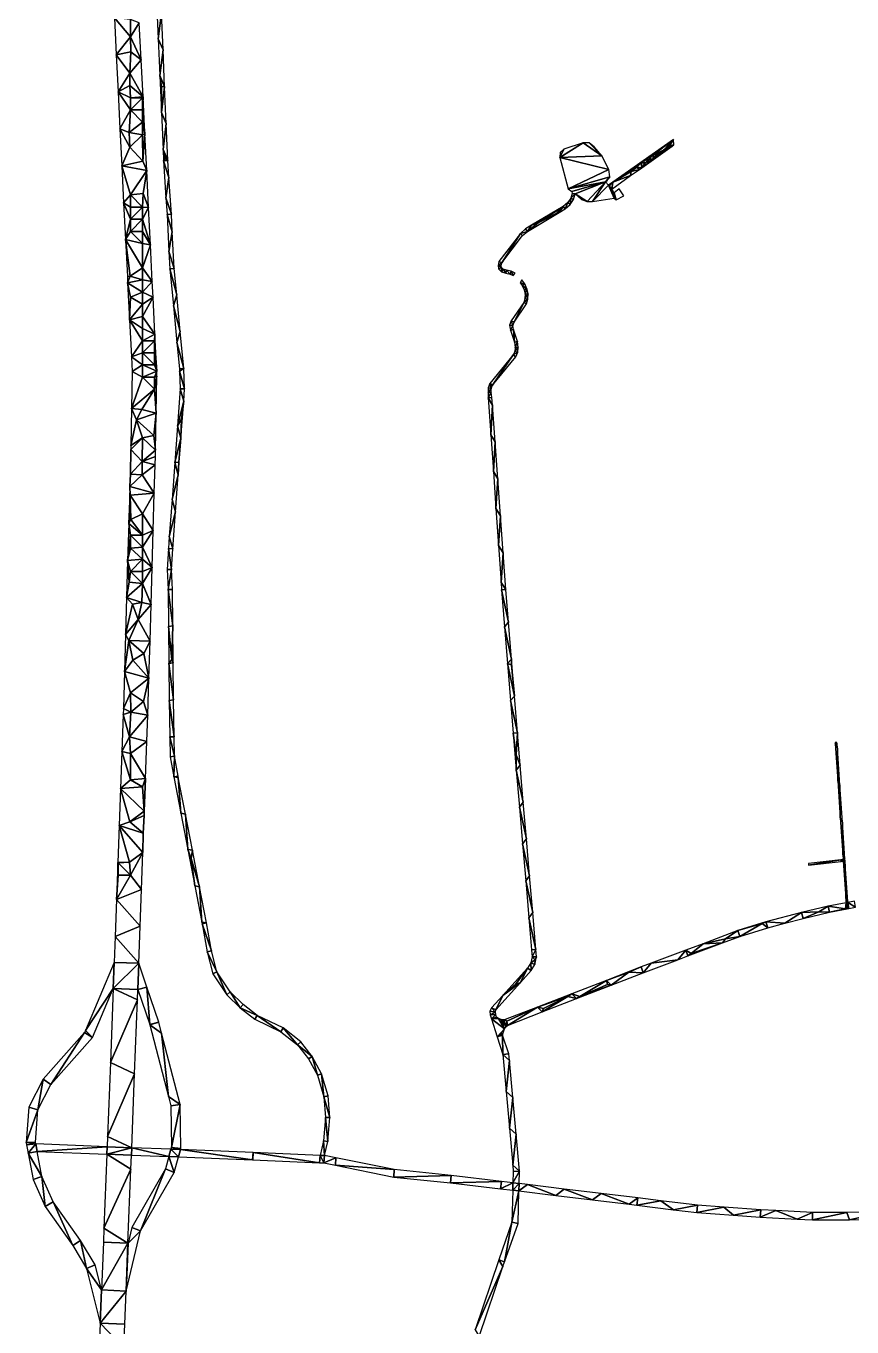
# Model space of a CAD drawing. Extents: x -30359 to 26190, y -30889 to 30041.
# Drawn here: x -10594 to -3902, y -13754 to -3211 of the extents above; entities that cross this region are included whole.
import ezdxf

# ---------------------------------------------------------------- set-up
doc = ezdxf.new("R2010")
doc.units = 0

msp = doc.modelspace()

# ---------------------------------------------------------------- linework, layer by layer
at = {"layer": 'mg_to_dxf', "color": 251}
for points in [[(-9535.98, -3014.17), (-9522.75, -3314.16), (-9496.94, -3104.17)], [(-9877.88, -3145.16), (-9862.88, -3445.16), (-9748.25, -3300.16)], [(-9748.25, -3300.16), (-9746.25, -3159.16), (-9877.88, -3145.16)], [(-9746.25, -3159.16), (-9748.25, -3300.16), (-9675.63, -3185.16)], [(-9483.63, -3403.16), (-9496.94, -3104.17), (-9522.75, -3314.16)], [(-9748.25, -3300.16), (-9660.63, -3485.16), (-9675.63, -3185.16)], [(-9862.88, -3445.16), (-9744.75, -3420.16), (-9748.25, -3300.16)], [(-9744.75, -3420.16), (-9660.63, -3485.16), (-9748.25, -3300.16)], [(-9522.75, -3314.16), (-9509.5, -3613.16), (-9483.63, -3403.16)], [(-9862.88, -3445.16), (-9752.88, -3594.16), (-9744.75, -3420.16)], [(-9847.88, -3744.16), (-9752.88, -3594.16), (-9862.88, -3445.16)], [(-9752.88, -3594.16), (-9660.63, -3485.16), (-9744.75, -3420.16)], [(-9470.38, -3703.16), (-9483.63, -3403.16), (-9509.5, -3613.16)], [(-9645.63, -3784.16), (-9660.63, -3485.16), (-9752.88, -3594.16)], [(-9847.88, -3744.16), (-9752.13, -3693.16), (-9752.88, -3594.16)], [(-9752.13, -3693.16), (-9645.63, -3784.16), (-9752.88, -3594.16)], [(-9509.5, -3613.16), (-9496.25, -3913.16), (-9495.88, -3701.16)], [(-9509.5, -3613.16), (-9495.88, -3701.16), (-9470.38, -3703.16)], [(-9748.25, -3792.16), (-9752.13, -3693.16), (-9847.88, -3744.16)], [(-9847.88, -3744.16), (-9748.25, -3891.16), (-9748.25, -3792.16)], [(-9748.25, -3891.16), (-9847.88, -3744.16), (-9832.88, -4044.16)], [(-9748.25, -3792.16), (-9645.63, -3784.16), (-9752.13, -3693.16)], [(-9649.75, -3792.16), (-9645.63, -3784.16), (-9748.25, -3792.16)], [(-9649.75, -3792.16), (-9748.25, -3792.16), (-9748.25, -3891.16)], [(-9649.75, -3891.16), (-9649.75, -3792.16), (-9748.25, -3891.16)], [(-9649.75, -3891.16), (-9645.63, -3784.16), (-9649.75, -3792.16)], [(-9645.63, -3784.16), (-9649.75, -3891.16), (-9630.63, -4084.16)], [(-9495.88, -3701.16), (-9496.25, -3913.16), (-9470.38, -3703.16)], [(-9457.12, -4002.15), (-9470.38, -3703.16), (-9496.25, -3913.16)], [(-9758.13, -4073.16), (-9748.25, -3891.16), (-9832.88, -4044.16)], [(-9748.25, -3891.16), (-9758.13, -4073.16), (-9649.75, -3989.16)], [(-9649.75, -3891.16), (-9748.25, -3891.16), (-9649.75, -3989.16)], [(-9630.63, -4084.16), (-9649.75, -3891.16), (-9649.75, -3989.16)], [(-9649.75, -3989.16), (-9758.13, -4073.16), (-9649, -4092.16)], [(-9649, -4092.16), (-9630.63, -4084.16), (-9649.75, -3989.16)], [(-9496.25, -3913.16), (-9482.88, -4212.16), (-9457.12, -4002.15)], [(-9482.88, -4212.16), (-9443.88, -4302.16), (-9457.12, -4002.15)], [(-9758.13, -4073.16), (-9832.88, -4044.16), (-9753.38, -4194.16)], [(-9832.88, -4044.16), (-9817.88, -4343.16), (-9753.38, -4194.16)], [(-9753.38, -4194.16), (-9649, -4092.16), (-9758.13, -4073.16)], [(-9649, -4092.16), (-9753.38, -4194.16), (-9647.63, -4305.16)], [(-9647.63, -4305.16), (-9630.63, -4084.16), (-9649, -4092.16)], [(-9615.5, -4383.16), (-9630.63, -4084.16), (-9647.63, -4305.16)], [(-9753.38, -4194.16), (-9817.88, -4343.16), (-9647.63, -4305.16)], [(-9443.88, -4302.16), (-9482.88, -4212.16), (-9466.5, -4286.16)], [(-9466.5, -4286.16), (-9482.88, -4212.16), (-9478.88, -4304.16)], [(-6078.76, -4157.17), (-6078.76, -4157.17), (-6269.88, -4277.16), (-5929.24, -4264.16)], [(-6237.13, -4209.16), (-6237.13, -4209.16), (-6269.88, -4277.16), (-6078.76, -4157.17)], [(-6237.13, -4209.16), (-6237.13, -4209.16), (-6265.38, -4237.16), (-6269.88, -4277.16)], [(-6078.76, -4157.17), (-6078.76, -4157.17), (-5929.24, -4264.16), (-6031.51, -4159.17)], [(-6031.51, -4159.17), (-6031.51, -4159.17), (-5929.24, -4264.16), (-5991.51, -4189.16)], [(-5511.94, -4289.16), (-5603.62, -4359.22), (-5358.74, -4185.15)], [(-5592.75, -4304.21), (-5511.89, -4256.15), (-5347.19, -4132.15)], [(-5358.74, -4185.15), (-5429.92, -4217.13), (-5511.94, -4289.16)], [(-5429.92, -4217.13), (-5484.81, -4249.12), (-5511.94, -4289.16)], [(-5429.92, -4217.13), (-5347.19, -4132.15), (-5511.89, -4256.15)], [(-5511.89, -4256.15), (-5484.81, -4249.12), (-5429.92, -4217.13)], [(-5379.77, -4182.15), (-5347.19, -4132.15), (-5429.92, -4217.13)], [(-5379.77, -4182.15), (-5429.92, -4217.13), (-5358.74, -4185.15)], [(-5347.19, -4132.15), (-5379.77, -4182.15), (-5344.11, -4175.15)], [(-5379.77, -4182.15), (-5358.74, -4185.15), (-5344.11, -4175.15)], [(-9615.5, -4383.16), (-9647.63, -4305.16), (-9817.88, -4343.16)], [(-9443.88, -4302.16), (-9466.5, -4286.16), (-9478.88, -4304.16)], [(-9478.88, -4304.16), (-9435.25, -4438.16), (-9443.88, -4302.16)], [(-9478.88, -4304.16), (-9459.75, -4603.16), (-9435.25, -4438.16)], [(-6269.88, -4277.16), (-6269.88, -4277.16), (-5870.98, -4373.17), (-5929.24, -4264.16)], [(-6201.84, -4531.17), (-6201.84, -4531.17), (-5870.98, -4373.17), (-6269.88, -4277.16)], [(-5838.14, -4476.16), (-5610.28, -4321.21), (-5592.75, -4304.21)], [(-5689.57, -4389.24), (-5610.28, -4321.21), (-5838.14, -4476.16)], [(-5689.57, -4389.24), (-5644.56, -4354.22), (-5610.28, -4321.21)], [(-5610.28, -4321.21), (-5644.56, -4354.22), (-5603.62, -4359.22)], [(-5592.75, -4304.21), (-5610.28, -4321.21), (-5577.59, -4321.23)], [(-5603.62, -4359.22), (-5577.59, -4321.23), (-5610.28, -4321.21)], [(-5577.59, -4321.23), (-5603.62, -4359.22), (-5511.94, -4289.16)], [(-5592.75, -4304.21), (-5544.67, -4289.2), (-5511.89, -4256.15)], [(-5592.75, -4304.21), (-5577.59, -4321.23), (-5544.67, -4289.2)], [(-5544.67, -4289.2), (-5577.59, -4321.23), (-5511.94, -4289.16)], [(-5544.67, -4289.2), (-5511.94, -4289.16), (-5511.89, -4256.15)], [(-5484.81, -4249.12), (-5511.89, -4256.15), (-5511.94, -4289.16)], [(-9817.88, -4343.16), (-9802.75, -4643.16), (-9748.25, -4580.16)], [(-9615.5, -4383.16), (-9817.88, -4343.16), (-9748.25, -4580.16)], [(-9615.5, -4383.16), (-9748.25, -4580.16), (-9643.75, -4567.16)], [(-9615.5, -4383.16), (-9643.75, -4567.16), (-9600.5, -4683.16)], [(-6201.84, -4531.17), (-6201.84, -4531.17), (-5863.68, -4433.17), (-5870.98, -4373.17)], [(-5848.14, -4532.15), (-5695.09, -4423.25), (-5838.14, -4476.16)], [(-5838.14, -4476.16), (-5695.09, -4423.25), (-5689.57, -4389.24)], [(-5695.09, -4423.25), (-5624.13, -4373.23), (-5689.57, -4389.24)], [(-5624.13, -4373.23), (-5644.56, -4354.22), (-5689.57, -4389.24)], [(-5624.13, -4373.23), (-5603.62, -4359.22), (-5644.56, -4354.22)], [(-9416.25, -4737.16), (-9435.25, -4438.16), (-9459.75, -4603.16)], [(-5899.73, -4475.16), (-5899.73, -4475.16), (-5863.68, -4433.17), (-6201.84, -4531.17)], [(-5899.73, -4475.16), (-6201.84, -4531.17), (-6171.35, -4551.16)], [(-5899.73, -4475.16), (-6171.35, -4551.16), (-6169.11, -4568.16), (-6143.74, -4570.16)], [(-6143.74, -4570.16), (-6143.74, -4570.16), (-6046.39, -4634.16), (-5899.73, -4475.16)], [(-5899.73, -4475.16), (-5899.73, -4475.16), (-6046.39, -4634.16), (-6003.25, -4632.16)], [(-6003.25, -4632.16), (-6003.25, -4632.16), (-5874.62, -4502.16), (-5899.73, -4475.16)], [(-5828.38, -4605.16), (-5828.38, -4605.16), (-5874.62, -4502.16), (-6003.25, -4632.16)], [(-5899.73, -4475.16), (-5899.73, -4475.16), (-5884.84, -4464.16), (-5863.68, -4433.17)], [(-5838.14, -4476.16), (-5874.62, -4502.16), (-5867.5, -4509.16)], [(-5867.5, -4509.16), (-5874.62, -4502.16), (-5848.14, -4532.15)], [(-5848.14, -4532.15), (-5848.14, -4532.15), (-5874.62, -4502.16), (-5828.38, -4605.16)], [(-5838.14, -4476.16), (-5867.5, -4509.16), (-5848.14, -4532.15)], [(-5827.77, -4563.15), (-5848.14, -4532.15), (-5828.38, -4605.16), (-5811.38, -4620.16)], [(-5827.77, -4563.15), (-5811.38, -4620.16), (-5751.06, -4586.15), (-5787.13, -4531.15)], [(-9748.25, -4580.16), (-9802.75, -4643.16), (-9748.25, -4678.16)], [(-9643.75, -4567.16), (-9748.25, -4580.16), (-9649.75, -4678.16)], [(-9748.25, -4580.16), (-9748.25, -4678.16), (-9649.75, -4678.16)], [(-9643.75, -4567.16), (-9649.75, -4678.16), (-9600.5, -4683.16)], [(-9416.25, -4737.16), (-9459.75, -4603.16), (-9451.13, -4739.16)], [(-6203.62, -4641.17), (-6184.88, -4658.17), (-6179.62, -4607.16)], [(-6184.88, -4658.17), (-6156.5, -4618.16), (-6179.62, -4607.16)], [(-6143.74, -4570.16), (-6169.11, -4568.16), (-6179.62, -4607.16)], [(-6179.62, -4607.16), (-6156.5, -4618.16), (-6143.74, -4570.16)], [(-6143.74, -4570.16), (-6143.74, -4570.16), (-6092.89, -4618.16), (-6046.39, -4634.16)], [(-9802.75, -4643.16), (-9748.25, -4777.16), (-9748.25, -4678.16)], [(-9802.75, -4643.16), (-9787.75, -4942.16), (-9748.25, -4777.16)], [(-9748.25, -4678.16), (-9748.25, -4777.16), (-9649.75, -4678.16)], [(-9649.75, -4678.16), (-9748.25, -4777.16), (-9649.75, -4777.16)], [(-9600.5, -4683.16), (-9649.75, -4678.16), (-9649.75, -4777.16)], [(-9649.75, -4777.16), (-9585.5, -4983.16), (-9600.5, -4683.16)], [(-9416.25, -4737.16), (-9451.13, -4739.16), (-9408.88, -4878.16)], [(-9451.13, -4739.16), (-9435.38, -5038.16), (-9408.88, -4878.16)], [(-6443.32, -4807.2), (-6531.77, -4876.16), (-6274.47, -4722.15)], [(-6498.2, -4826.21), (-6443.32, -4807.2), (-6240.5, -4673.17)], [(-6240.5, -4673.17), (-6443.32, -4807.2), (-6297.6, -4730.15)], [(-6297.6, -4730.15), (-6443.32, -4807.2), (-6274.47, -4722.15)], [(-6297.6, -4730.15), (-6274.47, -4722.15), (-6240.5, -4673.17)], [(-6225.9, -4693.17), (-6240.5, -4673.17), (-6274.47, -4722.15)], [(-6240.5, -4673.17), (-6225.9, -4693.17), (-6203.62, -4641.17)], [(-6203.62, -4641.17), (-6225.9, -4693.17), (-6184.88, -4658.17)], [(-9748.25, -4777.16), (-9787.75, -4942.16), (-9748.13, -4875.16)], [(-9649.75, -4777.16), (-9748.25, -4777.16), (-9748.13, -4875.16)], [(-9649.75, -4777.16), (-9748.13, -4875.16), (-9649.75, -4875.16)], [(-9585.5, -4983.16), (-9649.75, -4777.16), (-9649.75, -4875.16)], [(-6546.51, -4855.16), (-6531.77, -4876.16), (-6498.2, -4826.21)], [(-6498.2, -4826.21), (-6531.77, -4876.16), (-6443.32, -4807.2)], [(-9748.13, -4875.16), (-9787.75, -4942.16), (-9649.75, -4973.16)], [(-9787.75, -4942.16), (-9649.75, -5170.16), (-9649.75, -4973.16)], [(-9787.75, -4942.16), (-9750.13, -5237.16), (-9649.75, -5170.16)], [(-9772.75, -5242.16), (-9750.13, -5237.16), (-9787.75, -4942.16)], [(-9649.75, -4875.16), (-9748.13, -4875.16), (-9649.75, -4973.16)], [(-9585.5, -4983.16), (-9649.75, -4875.16), (-9649.75, -4973.16)], [(-9408.88, -4878.16), (-9435.38, -5038.16), (-9393, -5177.16)], [(-6738.36, -5131.15), (-6588.07, -4892.14), (-6761.48, -5120.16)], [(-6588.07, -4892.14), (-6738.36, -5131.15), (-6569.7, -4909.13)], [(-6531.77, -4876.16), (-6546.51, -4855.16), (-6588.07, -4892.14)], [(-6588.07, -4892.14), (-6569.7, -4909.13), (-6531.77, -4876.16)], [(-9649.75, -4973.16), (-9649.75, -5170.16), (-9585.5, -4983.16)], [(-9570.5, -5282.16), (-9585.5, -4983.16), (-9649.75, -5170.16)], [(-9393, -5177.16), (-9435.38, -5038.16), (-9428, -5179.16)], [(-6768.99, -5152.15), (-6738.36, -5131.15), (-6761.48, -5120.16)], [(-6768.99, -5152.15), (-6743.61, -5154.15), (-6738.36, -5131.15)], [(-6768.99, -5152.15), (-6765.74, -5180.15), (-6741.99, -5168.15)], [(-6768.99, -5152.15), (-6741.99, -5168.15), (-6743.61, -5154.15)], [(-9772.75, -5242.16), (-9770.25, -5292.16), (-9750.13, -5237.16)], [(-9649.75, -5269.16), (-9750.13, -5237.16), (-9770.25, -5292.16)], [(-9649.75, -5269.16), (-9770.25, -5292.16), (-9649.75, -5367.16)], [(-9750.13, -5237.16), (-9649.75, -5269.16), (-9649.75, -5170.16)], [(-9649.75, -5170.16), (-9649.75, -5269.16), (-9570.5, -5282.16)], [(-9570.5, -5282.16), (-9649.75, -5269.16), (-9649.75, -5367.16)], [(-9393, -5177.16), (-9428, -5179.16), (-9372.63, -5389.16)], [(-9428, -5179.16), (-9399.38, -5478.16), (-9372.63, -5389.16)], [(-6765.74, -5180.15), (-6741.11, -5203.15), (-6741.99, -5168.15)], [(-6741.99, -5168.15), (-6741.11, -5203.15), (-6728.49, -5181.15)], [(-6741.11, -5203.15), (-6706.86, -5213.14), (-6728.49, -5181.15)], [(-6706.86, -5213.14), (-6700.73, -5189.14), (-6728.49, -5181.15)], [(-6706.86, -5213.14), (-6671.45, -5221.13), (-6700.73, -5189.14)], [(-6700.73, -5189.14), (-6671.45, -5221.13), (-6662.84, -5197.13)], [(-6662.84, -5197.13), (-6671.45, -5221.13), (-6646.62, -5234.12)], [(-6646.62, -5234.12), (-6631.64, -5213.11), (-6662.84, -5197.13)], [(-6552.51, -5301.15), (-6575.54, -5269.12), (-6591.17, -5291.12)], [(-9770.25, -5292.16), (-9755.38, -5592.16), (-9746.13, -5409.16)], [(-9770.25, -5292.16), (-9746.13, -5409.16), (-9649.75, -5367.16)], [(-9649.75, -5367.16), (-9746.13, -5409.16), (-9649.75, -5466.16)], [(-9570.5, -5282.16), (-9649.75, -5367.16), (-9564.25, -5408.16)], [(-9649.75, -5367.16), (-9649.75, -5466.16), (-9564.25, -5408.16)], [(-6591.17, -5291.12), (-6574.29, -5314.13), (-6552.51, -5301.15)], [(-6534.74, -5340.17), (-6552.51, -5301.15), (-6574.29, -5314.13)], [(-6558.41, -5348.14), (-6534.74, -5340.17), (-6574.29, -5314.13)], [(-6550.03, -5383.14), (-6534.74, -5340.17), (-6558.41, -5348.14)], [(-6524.86, -5381.17), (-6534.74, -5340.17), (-6550.03, -5383.14)], [(-9649.75, -5466.16), (-9746.13, -5409.16), (-9755.38, -5592.16)], [(-9649.75, -5466.16), (-9755.38, -5592.16), (-9649.75, -5564.16)], [(-9649.75, -5466.16), (-9649.75, -5564.16), (-9564.25, -5408.16)], [(-9649.75, -5564.16), (-9549.25, -5707.16), (-9564.25, -5408.16)], [(-9372.63, -5389.16), (-9399.38, -5478.16), (-9344, -5687.16)], [(-9399.38, -5478.16), (-9370.75, -5776.16), (-9344, -5687.16)], [(-6561.5, -5451.16), (-6661.88, -5600.16), (-6639.63, -5612.16)], [(-6561.5, -5451.16), (-6639.63, -5612.16), (-6538.75, -5462.16)], [(-6526.87, -5424.16), (-6551.64, -5419.15), (-6561.5, -5451.16)], [(-6526.87, -5424.16), (-6561.5, -5451.16), (-6538.75, -5462.16)], [(-6551.64, -5419.15), (-6526.87, -5424.16), (-6524.86, -5381.17)], [(-6550.03, -5383.14), (-6551.64, -5419.15), (-6524.86, -5381.17)], [(-9755.38, -5592.16), (-9649.88, -5662.16), (-9649.75, -5564.16)], [(-9649.75, -5564.16), (-9649.88, -5662.16), (-9549.25, -5707.16)], [(-9649.88, -5662.16), (-9755.38, -5592.16), (-9649.75, -5761.16)], [(-9755.38, -5592.16), (-9740.38, -5891.16), (-9649.75, -5761.16)], [(-9649.88, -5662.16), (-9649.75, -5761.16), (-9549.25, -5707.16)], [(-9344, -5687.16), (-9370.75, -5776.16), (-9315.38, -5986.16)], [(-6661.88, -5600.16), (-6676, -5636.16), (-6650.13, -5639.16)], [(-6676, -5636.16), (-6669.38, -5677.16), (-6650.13, -5639.16)], [(-6650.13, -5639.16), (-6669.38, -5677.16), (-6645, -5671.16)], [(-6645, -5671.16), (-6669.38, -5677.16), (-6636.63, -5774.16)], [(-6661.88, -5600.16), (-6650.13, -5639.16), (-6639.63, -5612.16)], [(-6645, -5671.16), (-6636.63, -5774.16), (-6612.25, -5768.16)], [(-9740.38, -5891.16), (-9649.75, -5859.16), (-9649.75, -5761.16)], [(-9549.25, -5707.16), (-9649.75, -5761.16), (-9551.38, -5761.16)], [(-9649.75, -5859.16), (-9551.38, -5859.16), (-9551.38, -5761.16)], [(-9649.75, -5761.16), (-9649.75, -5859.16), (-9551.38, -5761.16)], [(-9551.38, -5761.16), (-9534.38, -6007.16), (-9549.25, -5707.16)], [(-9551.38, -5761.16), (-9551.38, -5859.16), (-9534.38, -6007.16)], [(-9315.38, -5986.16), (-9370.75, -5776.16), (-9350.38, -5989.16)], [(-6636.63, -5774.16), (-6630.38, -5817.16), (-6612.25, -5768.16)], [(-6605.25, -5816.16), (-6612.25, -5768.16), (-6630.38, -5817.16)], [(-9649.75, -5859.16), (-9740.38, -5891.16), (-9649.75, -5958.16)], [(-9740.38, -5891.16), (-9734.5, -6010.16), (-9649.75, -5958.16)], [(-9649.75, -5859.16), (-9551.38, -5958.16), (-9551.38, -5859.16)], [(-9649.75, -5859.16), (-9649.75, -5958.16), (-9551.38, -5958.16)], [(-9551.38, -5859.16), (-9551.38, -5958.16), (-9534.38, -6007.16)], [(-6646.25, -5877.16), (-6834.38, -6108.16), (-6812.75, -6121.16)], [(-6812.75, -6121.16), (-6624.88, -5891.16), (-6646.25, -5877.16)], [(-6633.25, -5848.16), (-6646.25, -5877.16), (-6608.75, -5855.16)], [(-6646.25, -5877.16), (-6624.88, -5891.16), (-6608.75, -5855.16)], [(-6605.25, -5816.16), (-6630.38, -5817.16), (-6633.25, -5848.16)], [(-6605.25, -5816.16), (-6633.25, -5848.16), (-6608.75, -5855.16)], [(-9649.75, -5958.16), (-9734.5, -6010.16), (-9649.75, -6056.16)], [(-9534.38, -6007.16), (-9551.38, -5958.16), (-9649.75, -5958.16)], [(-9534.38, -6007.16), (-9649.75, -5958.16), (-9649.75, -6056.16)], [(-9551.38, -6056.16), (-9534.38, -6007.16), (-9649.75, -6056.16)], [(-9535, -6048.16), (-9534.38, -6007.16), (-9551.38, -6056.16)], [(-9349.5, -6007.16), (-9315.38, -5986.16), (-9350.38, -5989.16)], [(-9349.5, -6007.16), (-9308.5, -6152.16), (-9315.38, -5986.16)], [(-9343.63, -6151.16), (-9308.5, -6152.16), (-9349.5, -6007.16)], [(-9649.75, -6056.16), (-9734.5, -6010.16), (-9739, -6310.16)], [(-9551.38, -6155.16), (-9649.75, -6056.16), (-9739, -6310.16)], [(-9551.38, -6056.16), (-9649.75, -6056.16), (-9551.38, -6155.16)], [(-9535, -6048.16), (-9551.38, -6056.16), (-9551.38, -6155.16)], [(-9535, -6048.16), (-9551.38, -6155.16), (-9539.5, -6348.16)], [(-6850.38, -6144.16), (-6825.38, -6149.16), (-6834.38, -6108.16)], [(-6834.38, -6108.16), (-6825.38, -6149.16), (-6812.75, -6121.16)], [(-9551.38, -6155.16), (-9739, -6310.16), (-9655.5, -6320.16)], [(-9551.38, -6155.16), (-9655.5, -6320.16), (-9539.5, -6348.16)], [(-9343.63, -6151.16), (-9366, -6450.16), (-9315.87, -6251.16)], [(-9315.87, -6251.16), (-9308.5, -6152.16), (-9343.63, -6151.16)], [(-6825.38, -6149.16), (-6850.38, -6144.16), (-6850.38, -6181.16)], [(-6825.38, -6149.16), (-6850.38, -6181.16), (-6825.38, -6179.16)], [(-6850.38, -6181.16), (-6848.75, -6224.16), (-6825.38, -6179.16)], [(-6825.38, -6179.16), (-6848.75, -6224.16), (-6818.88, -6221.16)], [(-9743.38, -6610.16), (-9698.13, -6403.16), (-9739, -6310.16)], [(-9655.5, -6320.16), (-9739, -6310.16), (-9698.13, -6403.16)], [(-9698.13, -6403.16), (-9539.5, -6348.16), (-9655.5, -6320.16)], [(-9334.63, -6398.16), (-9315.87, -6251.16), (-9366, -6450.16)], [(-9338.25, -6550.16), (-9315.87, -6251.16), (-9334.63, -6398.16)], [(-6814.38, -6283.16), (-6818.88, -6221.16), (-6848.75, -6224.16)], [(-6814.38, -6283.16), (-6848.75, -6224.16), (-6827.88, -6523.16)], [(-6814.38, -6283.16), (-6827.88, -6523.16), (-6792.5, -6582.16)], [(-9649.75, -6548.16), (-9698.13, -6403.16), (-9743.38, -6610.16)], [(-9539.5, -6348.16), (-9698.13, -6403.16), (-9556.75, -6530.16)], [(-9556.75, -6530.16), (-9698.13, -6403.16), (-9649.75, -6548.16)], [(-9539.5, -6348.16), (-9556.75, -6530.16), (-9544, -6648.16)], [(-9338.25, -6550.16), (-9334.63, -6398.16), (-9366, -6450.16)], [(-9649.75, -6548.16), (-9544, -6648.16), (-9556.75, -6530.16)], [(-9366, -6450.16), (-9388.25, -6749.16), (-9338.25, -6550.16)], [(-6806.88, -6822.16), (-6792.5, -6582.16), (-6827.88, -6523.16)], [(-9743.88, -6643.16), (-9649.75, -6548.16), (-9743.38, -6610.16)], [(-9649.75, -6548.16), (-9743.88, -6643.16), (-9652.75, -6741.16)], [(-9649.75, -6548.16), (-9652.75, -6741.16), (-9544, -6648.16)], [(-9388.25, -6749.16), (-9354.5, -6745.16), (-9338.25, -6550.16)], [(-9354.5, -6745.16), (-9360.63, -6849.16), (-9338.25, -6550.16)], [(-6806.88, -6822.16), (-6770.63, -6881.16), (-6792.5, -6582.16)], [(-9743.88, -6643.16), (-9752.63, -6943.16), (-9748.25, -6844.16)], [(-9743.88, -6643.16), (-9748.25, -6844.16), (-9652.75, -6741.16)], [(-9748.25, -6844.16), (-9652, -6847.16), (-9652.75, -6741.16)], [(-9544, -6648.16), (-9652.75, -6741.16), (-9545.5, -6699.16)], [(-9652.75, -6741.16), (-9548, -6766.16), (-9545.5, -6699.16)], [(-9652.75, -6741.16), (-9652, -6847.16), (-9548, -6766.16)], [(-9388.25, -6749.16), (-9360.63, -6849.16), (-9354.5, -6745.16)], [(-9748.25, -6844.16), (-9752.63, -6943.16), (-9652, -6847.16)], [(-9752.63, -6943.16), (-9554.25, -6998.16), (-9652, -6847.16)], [(-9652, -6847.16), (-9554.25, -6998.16), (-9548, -6766.16)], [(-9388.25, -6749.16), (-9410.63, -7048.16), (-9360.63, -6849.16)], [(-9360.63, -6849.16), (-9410.63, -7048.16), (-9382.88, -7148.16)], [(-6786, -7121.16), (-6770.63, -6881.16), (-6806.88, -6822.16)], [(-9761.38, -7243.16), (-9750.75, -7014.16), (-9752.63, -6943.16)], [(-9750.75, -7014.16), (-9554.25, -6998.16), (-9752.63, -6943.16)], [(-6786, -7121.16), (-6748.88, -7180.16), (-6770.63, -6881.16)], [(-9761.38, -7243.16), (-9743.5, -7210.16), (-9750.75, -7014.16)], [(-9650.5, -7165.16), (-9554.25, -6998.16), (-9750.75, -7014.16)], [(-9743.5, -7210.16), (-9650.5, -7165.16), (-9750.75, -7014.16)], [(-9563, -7298.16), (-9554.25, -6998.16), (-9650.5, -7165.16)], [(-9410.63, -7048.16), (-9433, -7347.16), (-9382.88, -7148.16)], [(-9649.75, -7336.16), (-9650.5, -7165.16), (-9743.5, -7210.16)], [(-9563, -7298.16), (-9650.5, -7165.16), (-9649.75, -7336.16)], [(-9382.88, -7148.16), (-9433, -7347.16), (-9405.25, -7447.16)], [(-6786, -7121.16), (-6765.13, -7421.16), (-6748.88, -7180.16)], [(-9748.25, -7336.16), (-9761.38, -7243.16), (-9770.13, -7542.16)], [(-9761.38, -7243.16), (-9649.75, -7336.16), (-9743.5, -7210.16)], [(-9649.75, -7336.16), (-9761.38, -7243.16), (-9748.25, -7336.16)], [(-6765.13, -7421.16), (-6727, -7479.16), (-6748.88, -7180.16)], [(-9747.38, -7443.16), (-9748.25, -7336.16), (-9770.13, -7542.16)], [(-9649.75, -7434.16), (-9649.75, -7336.16), (-9748.25, -7336.16)], [(-9747.38, -7443.16), (-9649.75, -7434.16), (-9748.25, -7336.16)], [(-9571.63, -7598.16), (-9563, -7298.16), (-9649.75, -7434.16)], [(-9649.75, -7434.16), (-9563, -7298.16), (-9649.75, -7336.16)], [(-9405.25, -7447.16), (-9433, -7347.16), (-9440.25, -7445.16)], [(-9649.75, -7533.16), (-9747.38, -7443.16), (-9770.13, -7542.16)], [(-9649.75, -7533.16), (-9649.75, -7434.16), (-9747.38, -7443.16)], [(-9649.75, -7533.16), (-9571.63, -7598.16), (-9649.75, -7434.16)], [(-9414, -7615.16), (-9440.25, -7445.16), (-9449.13, -7615.16)], [(-9414, -7615.16), (-9405.25, -7447.16), (-9440.25, -7445.16)], [(-6727, -7479.16), (-6765.13, -7421.16), (-6744.25, -7720.16)], [(-6744.25, -7720.16), (-6705.13, -7778.16), (-6727, -7479.16)], [(-9758.88, -7718.16), (-9770.13, -7542.16), (-9778.88, -7842.16)], [(-9748.25, -7631.16), (-9649.75, -7533.16), (-9770.13, -7542.16)], [(-9758.88, -7718.16), (-9748.25, -7631.16), (-9770.13, -7542.16)], [(-9649.75, -7631.16), (-9649.75, -7533.16), (-9748.25, -7631.16)], [(-9571.63, -7598.16), (-9649.75, -7533.16), (-9649.75, -7631.16)], [(-9649.75, -7729.16), (-9748.25, -7631.16), (-9758.88, -7718.16)], [(-9649.75, -7729.16), (-9649.75, -7631.16), (-9748.25, -7631.16)], [(-9580.38, -7898.16), (-9571.63, -7598.16), (-9649.75, -7729.16)], [(-9571.63, -7598.16), (-9649.75, -7631.16), (-9649.75, -7729.16)], [(-9414, -7615.16), (-9449.13, -7615.16), (-9443.13, -7778.16)], [(-9408.13, -7777.16), (-9414, -7615.16), (-9443.13, -7778.16)], [(-9778.88, -7842.16), (-9649.75, -7729.16), (-9758.88, -7718.16)], [(-9654.5, -7883.16), (-9649.75, -7729.16), (-9778.88, -7842.16)], [(-9580.38, -7898.16), (-9649.75, -7729.16), (-9654.5, -7883.16)], [(-9443.13, -7778.16), (-9404.75, -8071.16), (-9408.13, -7777.16)], [(-9443.13, -7778.16), (-9439.75, -8078.16), (-9404.75, -8071.16)], [(-6744.25, -7720.16), (-6740, -7780.16), (-6705.13, -7778.16)], [(-6683.88, -8043.16), (-6705.13, -7778.16), (-6740, -7780.16)], [(-6740, -7780.16), (-6716.13, -8079.16), (-6683.88, -8043.16)], [(-9732.13, -7896.16), (-9778.88, -7842.16), (-9787.63, -8142.16)], [(-9683.75, -8021.16), (-9732.13, -7896.16), (-9787.63, -8142.16)], [(-9732.13, -7896.16), (-9654.5, -7883.16), (-9778.88, -7842.16)], [(-9683.75, -8021.16), (-9654.5, -7883.16), (-9732.13, -7896.16)], [(-9580.38, -7898.16), (-9654.5, -7883.16), (-9683.75, -8021.16)], [(-9580.38, -7898.16), (-9683.75, -8021.16), (-9589.13, -8197.16)], [(-9683.75, -8021.16), (-9787.63, -8142.16), (-9761.88, -8191.16)], [(-9761.88, -8191.16), (-9589.13, -8197.16), (-9683.75, -8021.16)], [(-9439.75, -8078.16), (-9411.5, -8344.16), (-9404.75, -8071.16)], [(-9439.75, -8078.16), (-9436.25, -8378.16), (-9411.5, -8344.16)], [(-9404.75, -8071.16), (-9411.5, -8344.16), (-9401.38, -8371.16)], [(-6716.13, -8079.16), (-6660, -8342.16), (-6683.88, -8043.16)], [(-6692.25, -8378.16), (-6660, -8342.16), (-6716.13, -8079.16)], [(-9796.25, -8442.16), (-9761.88, -8191.16), (-9787.63, -8142.16)], [(-9796.25, -8442.16), (-9727.25, -8351.16), (-9761.88, -8191.16)], [(-9589.13, -8197.16), (-9761.88, -8191.16), (-9639.38, -8297.16)], [(-9727.25, -8351.16), (-9639.38, -8297.16), (-9761.88, -8191.16)], [(-9589.13, -8197.16), (-9639.38, -8297.16), (-9597.88, -8497.16)], [(-9639.38, -8297.16), (-9727.25, -8351.16), (-9597.88, -8497.16)], [(-9796.25, -8442.16), (-9597.88, -8497.16), (-9727.25, -8351.16)], [(-9411.5, -8344.16), (-9436.25, -8378.16), (-9401.38, -8371.16)], [(-9436.25, -8378.16), (-9397.88, -8671.16), (-9401.38, -8371.16)], [(-9436.25, -8378.16), (-9432.88, -8678.16), (-9397.88, -8671.16)], [(-6661.38, -8388.16), (-6660, -8342.16), (-6692.25, -8378.16)], [(-6636.13, -8641.16), (-6661.38, -8388.16), (-6692.25, -8378.16)], [(-6668.38, -8677.16), (-6636.13, -8641.16), (-6692.25, -8378.16)], [(-6636.13, -8641.16), (-6660, -8342.16), (-6661.38, -8388.16)], [(-9796.25, -8442.16), (-9805, -8741.16), (-9748.25, -8615.16)], [(-9796.25, -8442.16), (-9748.25, -8615.16), (-9597.88, -8497.16)], [(-9597.88, -8497.16), (-9748.25, -8615.16), (-9643.13, -8685.16)], [(-9597.88, -8497.16), (-9643.13, -8685.16), (-9606.63, -8797.16)], [(-9748.25, -8615.16), (-9805, -8741.16), (-9744.38, -8771.16)], [(-9643.13, -8685.16), (-9748.25, -8615.16), (-9744.38, -8771.16)], [(-6612.25, -8940.16), (-6636.13, -8641.16), (-6668.38, -8677.16)], [(-9805, -8741.16), (-9806.5, -8791.16), (-9744.38, -8771.16)], [(-9606.63, -8797.16), (-9643.13, -8685.16), (-9744.38, -8771.16)], [(-9394.5, -8971.16), (-9397.88, -8671.16), (-9432.88, -8678.16)], [(-9432.88, -8678.16), (-9429.5, -8971.16), (-9394.5, -8971.16)], [(-6647.13, -8943.16), (-6612.25, -8940.16), (-6668.38, -8677.16)], [(-9806.5, -8791.16), (-9817.25, -9091.16), (-9756.13, -8972.16)], [(-9744.38, -8771.16), (-9806.5, -8791.16), (-9756.13, -8972.16)], [(-9606.63, -8797.16), (-9744.38, -8771.16), (-9756.13, -8972.16)], [(-9606.63, -8797.16), (-9756.13, -8972.16), (-9614.25, -9009.16)], [(-6622.63, -9116.16), (-6612.25, -8940.16), (-6647.13, -8943.16)], [(-6647.13, -8943.16), (-6621.63, -9242.16), (-6622.63, -9116.16)], [(-6612.25, -8940.16), (-6622.63, -9116.16), (-6590, -9201.16)], [(-9756.13, -8972.16), (-9817.25, -9091.16), (-9748.25, -9107.16)], [(-9748.25, -9107.16), (-9614.25, -9009.16), (-9756.13, -8972.16)], [(-9624.88, -9309.16), (-9614.25, -9009.16), (-9748.25, -9107.16)], [(-9390.13, -9129.16), (-9429.5, -8971.16), (-9425.13, -9133.16)], [(-9394.5, -8971.16), (-9429.5, -8971.16), (-9390.13, -9129.16)], [(-4022.38, -9028.16), (-4023, -9017.16), (-4038, -9018.16)], [(-4037.38, -9029.16), (-4022.38, -9028.16), (-4038, -9018.16)], [(-4022.38, -9028.16), (-4037.38, -9029.16), (-4020, -9063.16)], [(-4037.38, -9029.16), (-4017, -9328.16), (-4020, -9063.16)], [(-4017, -9328.16), (-3999.63, -9363.16), (-4020, -9063.16)], [(-9817.25, -9091.16), (-9828, -9390.16), (-9748.38, -9320.16)], [(-9748.38, -9320.16), (-9748.25, -9107.16), (-9817.25, -9091.16)], [(-9748.25, -9107.16), (-9748.38, -9320.16), (-9624.88, -9309.16)], [(-9425.13, -9133.16), (-9396.63, -9295.16), (-9390.13, -9129.16)], [(-9390.13, -9129.16), (-9396.63, -9295.16), (-9362.25, -9289.16)], [(-6622.63, -9116.16), (-6621.63, -9242.16), (-6590, -9201.16)], [(-6621.63, -9242.16), (-6564.5, -9500.16), (-6590, -9201.16)], [(-6596.13, -9541.16), (-6564.5, -9500.16), (-6621.63, -9242.16)], [(-9748.38, -9320.16), (-9828, -9390.16), (-9650.63, -9378.16)], [(-9650.63, -9378.16), (-9828, -9390.16), (-9637.25, -9574.16)], [(-9748.38, -9320.16), (-9650.63, -9378.16), (-9624.88, -9309.16)], [(-9650.63, -9378.16), (-9637.25, -9574.16), (-9624.88, -9309.16)], [(-9637.25, -9574.16), (-9635.63, -9608.16), (-9624.88, -9309.16)], [(-9396.63, -9295.16), (-9359.63, -9302.16), (-9362.25, -9289.16)], [(-9339.5, -9589.16), (-9359.63, -9302.16), (-9396.63, -9295.16)], [(-9302.5, -9597.16), (-9359.63, -9302.16), (-9339.5, -9589.16)], [(-3999.63, -9363.16), (-4017, -9328.16), (-3996.75, -9627.16)], [(-3999.63, -9363.16), (-3996.75, -9627.16), (-3979.38, -9662.16)], [(-9751.88, -9659.16), (-9828, -9390.16), (-9838.63, -9690.16)], [(-9828, -9390.16), (-9751.88, -9659.16), (-9637.25, -9574.16)], [(-9751.88, -9659.16), (-9635.63, -9608.16), (-9637.25, -9574.16)], [(-9339.5, -9589.16), (-9282.38, -9884.16), (-9302.5, -9597.16)], [(-6538.88, -9799.16), (-6564.5, -9500.16), (-6596.13, -9541.16)], [(-6596.13, -9541.16), (-6570.63, -9839.16), (-6538.88, -9799.16)], [(-9849.38, -9990.16), (-9755.13, -9987.16), (-9838.63, -9690.16)], [(-9644.5, -9752.16), (-9751.88, -9659.16), (-9838.63, -9690.16)], [(-9646.38, -9908.16), (-9644.5, -9752.16), (-9838.63, -9690.16)], [(-9755.13, -9987.16), (-9646.38, -9908.16), (-9838.63, -9690.16)], [(-9644.5, -9752.16), (-9635.63, -9608.16), (-9751.88, -9659.16)], [(-9646.38, -9908.16), (-9635.63, -9608.16), (-9644.5, -9752.16)], [(-9245.38, -9891.16), (-9302.5, -9597.16), (-9282.38, -9884.16)], [(-3979.38, -9662.16), (-3996.75, -9627.16), (-3976.38, -9927.16)], [(-3979.38, -9662.16), (-3976.38, -9927.16), (-3959, -9961.16)], [(-6570.63, -9839.16), (-6513.38, -10097.16), (-6538.88, -9799.16)], [(-9748.25, -10092.16), (-9646.38, -9908.16), (-9755.13, -9987.16)], [(-9646.38, -9908.16), (-9748.25, -10092.16), (-9657.13, -10208.16)], [(-9282.38, -9884.16), (-9225.25, -10178.16), (-9255.38, -9957.16)], [(-9282.38, -9884.16), (-9255.38, -9957.16), (-9245.38, -9891.16)], [(-9255.38, -9957.16), (-9188.25, -10186.16), (-9245.38, -9891.16)], [(-6545, -10138.16), (-6513.38, -10097.16), (-6570.63, -9839.16)], [(-9849.38, -9990.16), (-9860.13, -10289.16), (-9846.63, -10092.16)], [(-9846.63, -9993.16), (-9755.13, -9987.16), (-9849.38, -9990.16)], [(-9846.63, -10092.16), (-9846.63, -9993.16), (-9849.38, -9990.16)], [(-9755.13, -9987.16), (-9846.63, -9993.16), (-9748.25, -10092.16)], [(-9846.63, -10092.16), (-9748.25, -10092.16), (-9846.63, -9993.16)], [(-9255.38, -9957.16), (-9225.25, -10178.16), (-9188.25, -10186.16)], [(-4255, -9997.16), (-4253.25, -10012.16), (-3991.75, -9967.16)], [(-4253.25, -10012.16), (-3989.5, -9982.16), (-3991.75, -9967.16)], [(-3973.88, -9964.16), (-3991.75, -9967.16), (-3972.88, -9979.16)], [(-3972.88, -9979.16), (-3991.75, -9967.16), (-3989.5, -9982.16)], [(-3976.38, -9927.16), (-3973.88, -9964.16), (-3959, -9961.16)], [(-3959, -9961.16), (-3973.88, -9964.16), (-3958, -9976.16)], [(-3973.88, -9964.16), (-3972.88, -9979.16), (-3958, -9976.16)], [(-3972.88, -9979.16), (-3955.88, -10007.16), (-3958, -9976.16)], [(-3972.88, -9979.16), (-3952.5, -10278.16), (-3955.88, -10007.16)], [(-3952.5, -10278.16), (-3935.63, -10306.16), (-3955.88, -10007.16)], [(-9748.25, -10092.16), (-9846.63, -10092.16), (-9860.13, -10289.16)], [(-9748.25, -10092.16), (-9860.13, -10289.16), (-9657.13, -10208.16)], [(-6513.38, -10097.16), (-6545, -10138.16), (-6487.88, -10396.16)], [(-9667.75, -10507.16), (-9657.13, -10208.16), (-9860.13, -10289.16)], [(-9168.13, -10473.16), (-9188.25, -10186.16), (-9225.25, -10178.16)], [(-9188.25, -10186.16), (-9168.13, -10473.16), (-9131.13, -10480.16)], [(-6519.5, -10437.16), (-6487.88, -10396.16), (-6545, -10138.16)], [(-9860.13, -10289.16), (-9870.88, -10589.16), (-9667.75, -10507.16)], [(-3954.75, -10364.16), (-3949.88, -10316.16), (-4094.75, -10343.16)], [(-3941.38, -10365.16), (-3949.88, -10316.16), (-3954.75, -10364.16)], [(-3935.63, -10306.16), (-3952.5, -10278.16), (-3950.5, -10307.16)], [(-3935.63, -10306.16), (-3950.5, -10307.16), (-3935, -10313.16)], [(-3935, -10313.16), (-3950.5, -10307.16), (-3949.88, -10316.16)], [(-3927.13, -10363.16), (-3935, -10313.16), (-3949.88, -10316.16)], [(-3927.13, -10363.16), (-3949.88, -10316.16), (-3941.38, -10365.16)], [(-3881.25, -10303.16), (-3935, -10313.16), (-3872.13, -10352.16)], [(-3872.13, -10352.16), (-3935, -10313.16), (-3927.13, -10363.16)], [(-6462.38, -10695.16), (-6487.88, -10396.16), (-6519.5, -10437.16)], [(-6497.25, -10698.16), (-6462.38, -10695.16), (-6519.5, -10437.16)], [(-4446.63, -10482.16), (-4309.13, -10394.16), (-4598.13, -10470.16)], [(-4297, -10443.16), (-4309.13, -10394.16), (-4446.63, -10482.16)], [(-4170.88, -10391.16), (-4094.75, -10343.16), (-4309.13, -10394.16)], [(-4297, -10443.16), (-4170.88, -10391.16), (-4309.13, -10394.16)], [(-4297, -10443.16), (-4084.38, -10392.16), (-4170.88, -10391.16)], [(-4084.38, -10392.16), (-4094.75, -10343.16), (-4170.88, -10391.16)], [(-3954.75, -10364.16), (-4094.75, -10343.16), (-4084.38, -10392.16)], [(-3941.38, -10365.16), (-3954.75, -10364.16), (-4084.38, -10392.16)], [(-9678.5, -10807.16), (-9667.75, -10507.16), (-9870.88, -10589.16)], [(-9165.5, -10486.16), (-9131.13, -10480.16), (-9168.13, -10473.16)], [(-9165.5, -10486.16), (-9090.5, -10705.16), (-9131.13, -10480.16)], [(-9165.5, -10486.16), (-9124.75, -10713.16), (-9090.5, -10705.16)], [(-4926.13, -10609.16), (-4826.75, -10542.16), (-5107.25, -10648.16)], [(-4926.13, -10609.16), (-4810.38, -10590.16), (-4826.75, -10542.16)], [(-4826.75, -10542.16), (-4630.13, -10485.16), (-4598.13, -10470.16)], [(-4826.75, -10542.16), (-4810.38, -10590.16), (-4630.13, -10485.16)], [(-4630.13, -10485.16), (-4810.38, -10590.16), (-4584.25, -10518.16)], [(-4630.13, -10485.16), (-4584.25, -10518.16), (-4598.13, -10470.16)], [(-4598.13, -10470.16), (-4584.25, -10518.16), (-4446.63, -10482.16)], [(-9678.5, -10807.16), (-9870.88, -10589.16), (-9878.38, -10799.16)], [(-5107.25, -10648.16), (-5248, -10701.16), (-5204.88, -10728.16)], [(-5204.88, -10728.16), (-5230.5, -10747.16), (-4949.63, -10642.16)], [(-5107.25, -10648.16), (-5204.88, -10728.16), (-4949.63, -10642.16)], [(-4949.63, -10642.16), (-4926.13, -10609.16), (-5107.25, -10648.16)], [(-4949.63, -10642.16), (-4810.38, -10590.16), (-4926.13, -10609.16)], [(-9090.5, -10705.16), (-9124.75, -10713.16), (-9048, -10876.16)], [(-9048, -10876.16), (-9124.75, -10713.16), (-9080.5, -10891.16)], [(-6502.88, -10803.16), (-6467.13, -10780.16), (-6492.75, -10753.16)], [(-6497.25, -10698.16), (-6492.75, -10753.16), (-6462.38, -10695.16)], [(-6457.5, -10755.16), (-6462.38, -10695.16), (-6492.75, -10753.16)], [(-6467.13, -10780.16), (-6457.5, -10755.16), (-6492.75, -10753.16)], [(-5312.38, -10778.16), (-5248, -10701.16), (-5529, -10806.16)], [(-5248, -10701.16), (-5312.38, -10778.16), (-5230.5, -10747.16)], [(-5230.5, -10747.16), (-5204.88, -10728.16), (-5248, -10701.16)], [(-10111.88, -11351.16), (-9886.63, -11011.16), (-9878.38, -10799.16)], [(-9678.5, -10807.16), (-9878.38, -10799.16), (-9886.63, -11011.16)], [(-9886.63, -11011.16), (-9686.88, -11019.16), (-9678.5, -10807.16)], [(-9613.75, -11001.16), (-9678.5, -10807.16), (-9686.88, -11019.16)], [(-6731, -11067.16), (-6628.5, -10978.16), (-6529.88, -10845.16)], [(-6628.5, -10978.16), (-6587.13, -10961.16), (-6529.88, -10845.16)], [(-6502.13, -10866.16), (-6529.88, -10845.16), (-6587.13, -10961.16)], [(-6529.88, -10845.16), (-6502.13, -10866.16), (-6502.88, -10803.16)], [(-6469.88, -10817.16), (-6467.13, -10780.16), (-6502.88, -10803.16)], [(-6502.88, -10803.16), (-6502.13, -10866.16), (-6469.88, -10817.16)], [(-6469.88, -10817.16), (-6457.5, -10755.16), (-6467.13, -10780.16)], [(-5610.88, -10836.16), (-5890.38, -10945.16), (-5709.75, -10879.16)], [(-5709.75, -10879.16), (-5593.13, -10883.16), (-5610.88, -10836.16)], [(-5529, -10806.16), (-5610.88, -10836.16), (-5593.13, -10883.16)], [(-5593.13, -10883.16), (-5312.38, -10778.16), (-5529, -10806.16)], [(-8967.38, -11061.16), (-9048, -10876.16), (-9080.5, -10891.16)], [(-8967.38, -11061.16), (-8940.38, -11038.16), (-9048, -10876.16)], [(-6786.75, -11185.16), (-6587.13, -10961.16), (-6731, -11067.16)], [(-6731, -11067.16), (-6587.13, -10961.16), (-6628.5, -10978.16)], [(-6170, -11053.16), (-6106.5, -11076.16), (-5890.38, -10945.16)], [(-5883.25, -10978.16), (-5890.38, -10945.16), (-6106.5, -11076.16)], [(-5709.75, -10879.16), (-5890.38, -10945.16), (-5853.5, -10984.16)], [(-5853.5, -10984.16), (-5890.38, -10945.16), (-5883.25, -10978.16)], [(-5593.13, -10883.16), (-5709.75, -10879.16), (-5853.5, -10984.16)], [(-10054.25, -11407.16), (-9886.63, -11011.16), (-10111.88, -11351.16)], [(-9910.13, -11610.16), (-9690.13, -11102.16), (-9886.63, -11011.16)], [(-9686.88, -11019.16), (-9886.63, -11011.16), (-9690.13, -11102.16)], [(-9613.75, -11001.16), (-9686.88, -11019.16), (-9591.5, -11303.16)], [(-9613.75, -11001.16), (-9591.5, -11303.16), (-9518.75, -11285.16)], [(-8858.25, -11167.16), (-8940.38, -11038.16), (-8967.38, -11061.16)], [(-8835.25, -11140.16), (-8940.38, -11038.16), (-8858.25, -11167.16)], [(-6731, -11067.16), (-6821.88, -11168.16), (-6786.75, -11185.16)], [(-6170, -11053.16), (-6449.5, -11162.16), (-6204.88, -11076.16)], [(-6170, -11053.16), (-6204.88, -11076.16), (-6133, -11093.16)], [(-6170, -11053.16), (-6133, -11093.16), (-6106.5, -11076.16)], [(-6106.5, -11076.16), (-6133, -11093.16), (-5853.5, -10984.16)], [(-5853.5, -10984.16), (-5883.25, -10978.16), (-6106.5, -11076.16)], [(-9910.13, -11610.16), (-9713.75, -11702.16), (-9690.13, -11102.16)], [(-8835.25, -11140.16), (-8858.25, -11167.16), (-8721.5, -11229.16)], [(-8858.25, -11167.16), (-8740.13, -11259.16), (-8721.5, -11229.16)], [(-6790.88, -11202.16), (-6821.88, -11168.16), (-6836.75, -11196.16)], [(-6790.88, -11202.16), (-6786.75, -11185.16), (-6821.88, -11168.16)], [(-6698.5, -11275.16), (-6449.5, -11162.16), (-6710.13, -11263.16)], [(-6692, -11310.16), (-6449.5, -11162.16), (-6698.5, -11275.16)], [(-6412.5, -11201.16), (-6449.5, -11162.16), (-6692, -11310.16)], [(-6204.88, -11076.16), (-6449.5, -11162.16), (-6401.75, -11174.16)], [(-6401.75, -11174.16), (-6449.5, -11162.16), (-6412.5, -11201.16)], [(-6204.88, -11076.16), (-6401.75, -11174.16), (-6412.5, -11201.16)], [(-6204.88, -11076.16), (-6412.5, -11201.16), (-6133, -11093.16)], [(-8740.13, -11259.16), (-8528.38, -11361.16), (-8721.5, -11229.16)], [(-8721.5, -11229.16), (-8528.38, -11361.16), (-8509.75, -11331.16)], [(-6833.5, -11225.16), (-6790.88, -11202.16), (-6836.75, -11196.16)], [(-6833.5, -11225.16), (-6788, -11221.16), (-6790.88, -11202.16)], [(-6823.38, -11257.16), (-6788, -11221.16), (-6833.5, -11225.16)], [(-6781, -11242.16), (-6788, -11221.16), (-6823.38, -11257.16)], [(-6764.5, -11255.16), (-6781, -11242.16), (-6823.38, -11257.16)], [(-6823.38, -11257.16), (-6717.38, -11339.16), (-6764.5, -11255.16)], [(-6717.38, -11339.16), (-6823.38, -11257.16), (-6776, -11404.16)], [(-6717.38, -11339.16), (-6744.38, -11263.16), (-6764.5, -11255.16)], [(-6724.88, -11266.16), (-6744.38, -11263.16), (-6704.5, -11320.16)], [(-6704.5, -11320.16), (-6744.38, -11263.16), (-6717.38, -11339.16)], [(-6724.88, -11266.16), (-6698.5, -11275.16), (-6710.13, -11263.16)], [(-6724.88, -11266.16), (-6704.5, -11320.16), (-6698.5, -11275.16)], [(-6698.5, -11275.16), (-6704.5, -11320.16), (-6692, -11310.16)], [(-10392.63, -11790.16), (-10118.5, -11367.16), (-10455, -11747.16)], [(-10054.25, -11407.16), (-10118.5, -11367.16), (-10392.63, -11790.16)], [(-10054.25, -11407.16), (-10111.88, -11351.16), (-10118.5, -11367.16)], [(-9518.75, -11285.16), (-9591.5, -11303.16), (-9590.63, -11306.16)], [(-9496, -11372.16), (-9518.75, -11285.16), (-9590.63, -11306.16)], [(-9496, -11372.16), (-9590.63, -11306.16), (-9438.88, -11886.16)], [(-9438.88, -11886.16), (-9344.13, -11952.16), (-9496, -11372.16)], [(-8528.38, -11361.16), (-8392.88, -11468.16), (-8509.75, -11331.16)], [(-8509.75, -11331.16), (-8392.88, -11468.16), (-8367.75, -11444.16)], [(-6717.38, -11339.16), (-6776, -11404.16), (-6726.88, -11369.16)], [(-6726.88, -11369.16), (-6776, -11404.16), (-6731.75, -11389.16)], [(-8392.88, -11468.16), (-8276.38, -11563.16), (-8367.75, -11444.16)], [(-8305.63, -11582.16), (-8276.38, -11563.16), (-8392.88, -11468.16)], [(-6776, -11404.16), (-6730.25, -11546.16), (-6731.75, -11389.16)], [(-6731.75, -11389.16), (-6730.25, -11546.16), (-6681.38, -11540.16)], [(-8276.38, -11563.16), (-8305.63, -11582.16), (-8232.75, -11714.16)], [(-8276.38, -11563.16), (-8232.75, -11714.16), (-8199.25, -11703.16)], [(-6681.38, -11540.16), (-6730.25, -11546.16), (-6676.38, -11595.16)], [(-6703.63, -11845.16), (-6676.38, -11595.16), (-6730.25, -11546.16)], [(-6649.63, -11894.16), (-6676.38, -11595.16), (-6703.63, -11845.16)], [(-9910.13, -11610.16), (-9933.63, -12210.16), (-9713.75, -11702.16)], [(-9933.63, -12210.16), (-9737.25, -12301.16), (-9713.75, -11702.16)], [(-10455, -11747.16), (-10570.63, -11972.16), (-10497.13, -11993.16)], [(-10455, -11747.16), (-10497.13, -11993.16), (-10392.63, -11790.16)], [(-8232.75, -11714.16), (-8179.88, -11888.16), (-8199.25, -11703.16)], [(-8199.25, -11703.16), (-8179.88, -11888.16), (-8145.25, -11881.16)], [(-9419, -11962.16), (-9344.13, -11952.16), (-9438.88, -11886.16)], [(-8145.25, -11881.16), (-8179.88, -11888.16), (-8132.38, -12057.16)], [(-8179.88, -11888.16), (-8167.5, -12057.16), (-8132.38, -12057.16)], [(-6649.63, -11894.16), (-6703.63, -11845.16), (-6677, -12143.16)], [(-6622.75, -12192.16), (-6649.63, -11894.16), (-6677, -12143.16)], [(-10570.63, -11972.16), (-10593.63, -12260.16), (-10497.13, -11993.16)], [(-10518, -12256.16), (-10497.13, -11993.16), (-10593.63, -12260.16)], [(-9419, -11962.16), (-9415.25, -12299.16), (-9344.13, -11952.16)], [(-9344.13, -11952.16), (-9415.25, -12299.16), (-9340.13, -12308.16)], [(-8167.5, -12057.16), (-8183.88, -12245.16), (-8149.25, -12250.16)], [(-8167.5, -12057.16), (-8149.25, -12250.16), (-8132.38, -12057.16)], [(-9936.88, -12293.16), (-9737.25, -12301.16), (-9933.63, -12210.16)], [(-6677, -12143.16), (-6650.38, -12442.16), (-6622.75, -12192.16)], [(-6622.75, -12192.16), (-6650.38, -12442.16), (-6595.88, -12491.16)], [(-10590, -12279.16), (-10518, -12256.16), (-10593.63, -12260.16)], [(-10590, -12279.16), (-10515.25, -12271.16), (-10518, -12256.16)], [(-10577, -12346.16), (-10515.25, -12271.16), (-10590, -12279.16)], [(-10503.63, -12331.16), (-10515.25, -12271.16), (-10577, -12346.16)], [(-10464.5, -12535.16), (-10503.63, -12331.16), (-10577, -12346.16)], [(-9936.88, -12293.16), (-10515.25, -12271.16), (-10503.63, -12331.16)], [(-9939.13, -12353.16), (-9936.88, -12293.16), (-10503.63, -12331.16)], [(-9939.13, -12353.16), (-9737.25, -12301.16), (-9936.88, -12293.16)], [(-9939.13, -12353.16), (-9739.63, -12361.16), (-9737.25, -12301.16)], [(-9739.63, -12361.16), (-9435.25, -12373.16), (-9737.25, -12301.16)], [(-9419.25, -12313.16), (-9737.25, -12301.16), (-9435.25, -12373.16)], [(-9358.38, -12376.16), (-9419.25, -12313.16), (-9435.25, -12373.16)], [(-9419.25, -12313.16), (-9342.38, -12316.16), (-9415.25, -12299.16)], [(-9342.38, -12316.16), (-9419.25, -12313.16), (-9358.38, -12376.16)], [(-9340.13, -12308.16), (-9415.25, -12299.16), (-9342.38, -12316.16)], [(-9342.38, -12316.16), (-9358.38, -12376.16), (-8759, -12399.16)], [(-8759, -12399.16), (-8754.38, -12339.16), (-9342.38, -12316.16)], [(-8176, -12364.16), (-8183.88, -12245.16), (-8211.5, -12363.16)], [(-8149.25, -12250.16), (-8183.88, -12245.16), (-8176, -12364.16)], [(-10464.5, -12535.16), (-10577, -12346.16), (-10536.5, -12558.16)], [(-9939.13, -12353.16), (-9962.63, -12952.16), (-9744.13, -12475.16)], [(-9939.13, -12353.16), (-9744.13, -12475.16), (-9739.63, -12361.16)], [(-9435.25, -12373.16), (-9462.38, -12473.16), (-9392.5, -12502.16)], [(-9358.38, -12376.16), (-9435.25, -12373.16), (-9392.5, -12502.16)], [(-8754.38, -12339.16), (-8759, -12399.16), (-8756.75, -12399.16)], [(-8215.5, -12423.16), (-8754.38, -12339.16), (-8756.75, -12399.16)], [(-8211.5, -12363.16), (-8754.38, -12339.16), (-8215.5, -12423.16)], [(-8211.5, -12363.16), (-8215.5, -12423.16), (-8179.88, -12424.16)], [(-8176, -12364.16), (-8211.5, -12363.16), (-8179.88, -12424.16)], [(-8176, -12364.16), (-8179.88, -12424.16), (-8083.13, -12382.16)], [(-8179.88, -12424.16), (-8086.13, -12442.16), (-8083.13, -12382.16)], [(-7609.5, -12479.16), (-8083.13, -12382.16), (-8086.13, -12442.16)], [(-10464.5, -12535.16), (-10536.5, -12558.16), (-10439, -12778.16)], [(-10464.5, -12535.16), (-10439, -12778.16), (-10373.38, -12741.16)], [(-9767.63, -13074.16), (-9744.13, -12475.16), (-9962.63, -12952.16)], [(-9666.88, -12975.16), (-9462.38, -12473.16), (-9737.25, -12947.16)], [(-9392.5, -12502.16), (-9462.38, -12473.16), (-9666.88, -12975.16)], [(-7609.5, -12479.16), (-8086.13, -12442.16), (-7614.25, -12539.16)], [(-7609.5, -12479.16), (-7614.25, -12539.16), (-7148.88, -12527.16)], [(-7614.25, -12539.16), (-7155.38, -12586.16), (-7148.88, -12527.16)], [(-7155.38, -12586.16), (-6742.38, -12575.16), (-7148.88, -12527.16)], [(-6645.88, -12493.16), (-6595.88, -12491.16), (-6650.38, -12442.16)], [(-6595.88, -12491.16), (-6645.88, -12493.16), (-6648.25, -12586.16)], [(-6598.38, -12592.16), (-6595.88, -12491.16), (-6648.25, -12586.16)], [(-6749.5, -12634.16), (-6742.38, -12575.16), (-7155.38, -12586.16)], [(-6749.5, -12634.16), (-6648.25, -12586.16), (-6742.38, -12575.16)], [(-6749.5, -12634.16), (-6649.88, -12646.16), (-6648.25, -12586.16)], [(-6600, -12652.16), (-6649.88, -12646.16), (-6656.75, -12905.16)], [(-6649.88, -12646.16), (-6598.38, -12592.16), (-6648.25, -12586.16)], [(-6600, -12652.16), (-6598.38, -12592.16), (-6649.88, -12646.16)], [(-6600, -12652.16), (-6530.13, -12600.16), (-6598.38, -12592.16)], [(-6302.25, -12688.16), (-6530.13, -12600.16), (-6600, -12652.16)], [(-6302.25, -12688.16), (-6232.5, -12636.16), (-6530.13, -12600.16)], [(-6232.5, -12636.16), (-6302.25, -12688.16), (-6004.63, -12724.16)], [(-6004.63, -12724.16), (-5934.75, -12672.16), (-6232.5, -12636.16)], [(-10373.38, -12741.16), (-10439, -12778.16), (-10214.25, -13095.16)], [(-10373.38, -12741.16), (-10214.25, -13095.16), (-10151.5, -13054.16)], [(-6656.75, -12905.16), (-6606.63, -12915.16), (-6600, -12652.16)], [(-5706.88, -12760.16), (-5934.75, -12672.16), (-6004.63, -12724.16)], [(-5637, -12708.16), (-5934.75, -12672.16), (-5706.88, -12760.16)], [(-5706.88, -12760.16), (-5644.25, -12768.16), (-5637, -12708.16)], [(-5451.13, -12731.16), (-5637, -12708.16), (-5644.25, -12768.16)], [(-5644.25, -12768.16), (-5346.63, -12804.16), (-5451.13, -12731.16)], [(-5153.5, -12767.16), (-5451.13, -12731.16), (-5346.63, -12804.16)], [(-5159.38, -12827.16), (-5153.5, -12767.16), (-5346.63, -12804.16)], [(-5153.5, -12767.16), (-5159.38, -12827.16), (-4940.25, -12783.16)], [(-4860.25, -12849.16), (-4940.25, -12783.16), (-5159.38, -12827.16)], [(-4860.25, -12849.16), (-4641.25, -12805.16), (-4940.25, -12783.16)], [(-4645, -12865.16), (-4641.25, -12805.16), (-4860.25, -12849.16)], [(-4519.75, -12811.16), (-4641.25, -12805.16), (-4645, -12865.16)], [(-4645, -12865.16), (-4345.5, -12881.16), (-4519.75, -12811.16)], [(-4220.25, -12827.16), (-4519.75, -12811.16), (-4345.5, -12881.16)], [(-4221.63, -12887.16), (-4220.25, -12827.16), (-4345.5, -12881.16)], [(-3921.75, -12886.16), (-3942.88, -12826.16), (-4221.63, -12887.16)], [(-4221.63, -12887.16), (-3942.88, -12826.16), (-4220.25, -12827.16)], [(-3921.75, -12886.16), (-3643, -12824.16), (-3942.88, -12826.16)], [(-3643, -12824.16), (-3921.75, -12886.16), (-3621.88, -12884.16)], [(-9962.63, -12952.16), (-9967.13, -13067.16), (-9767.63, -13074.16)], [(-9666.88, -12975.16), (-9737.25, -12947.16), (-9767.25, -13074.16)], [(-6717, -13227.16), (-6656.75, -12905.16), (-6763.88, -13209.16)], [(-6606.63, -12915.16), (-6656.75, -12905.16), (-6717, -13227.16)], [(-10214.25, -13095.16), (-10102.5, -13280.16), (-10151.5, -13054.16)], [(-10151.5, -13054.16), (-10102.5, -13280.16), (-10032.38, -13251.16)], [(-9967.13, -13067.16), (-9982.25, -13453.16), (-9767.63, -13074.16)], [(-9782.5, -13463.16), (-9666.88, -12975.16), (-9767.25, -13074.16)], [(-9782.88, -13464.16), (-9767.63, -13074.16), (-9982.25, -13453.16)], [(-10102.5, -13280.16), (-9982.25, -13453.16), (-10032.38, -13251.16)], [(-10102.5, -13280.16), (-9992.75, -13722.16), (-9982.25, -13453.16)], [(-6955.38, -13777.16), (-6729.38, -13264.16), (-6763.88, -13209.16)], [(-6921, -13832.16), (-6729.38, -13264.16), (-6955.38, -13777.16)], [(-6729.38, -13264.16), (-6717, -13227.16), (-6763.88, -13209.16)], [(-9982.25, -13453.16), (-9992.75, -13722.16), (-9782.88, -13464.16)], [(-9793.25, -13731.16), (-9782.88, -13464.16), (-9992.75, -13722.16)], [(-10016.13, -14321.16), (-9800.63, -13922.16), (-9992.75, -13722.16)], [(-9800.63, -13922.16), (-9793.25, -13731.16), (-9992.75, -13722.16)]]:
    msp.add_3dface(points, dxfattribs=at)

doc.saveas('drawing.dxf')
